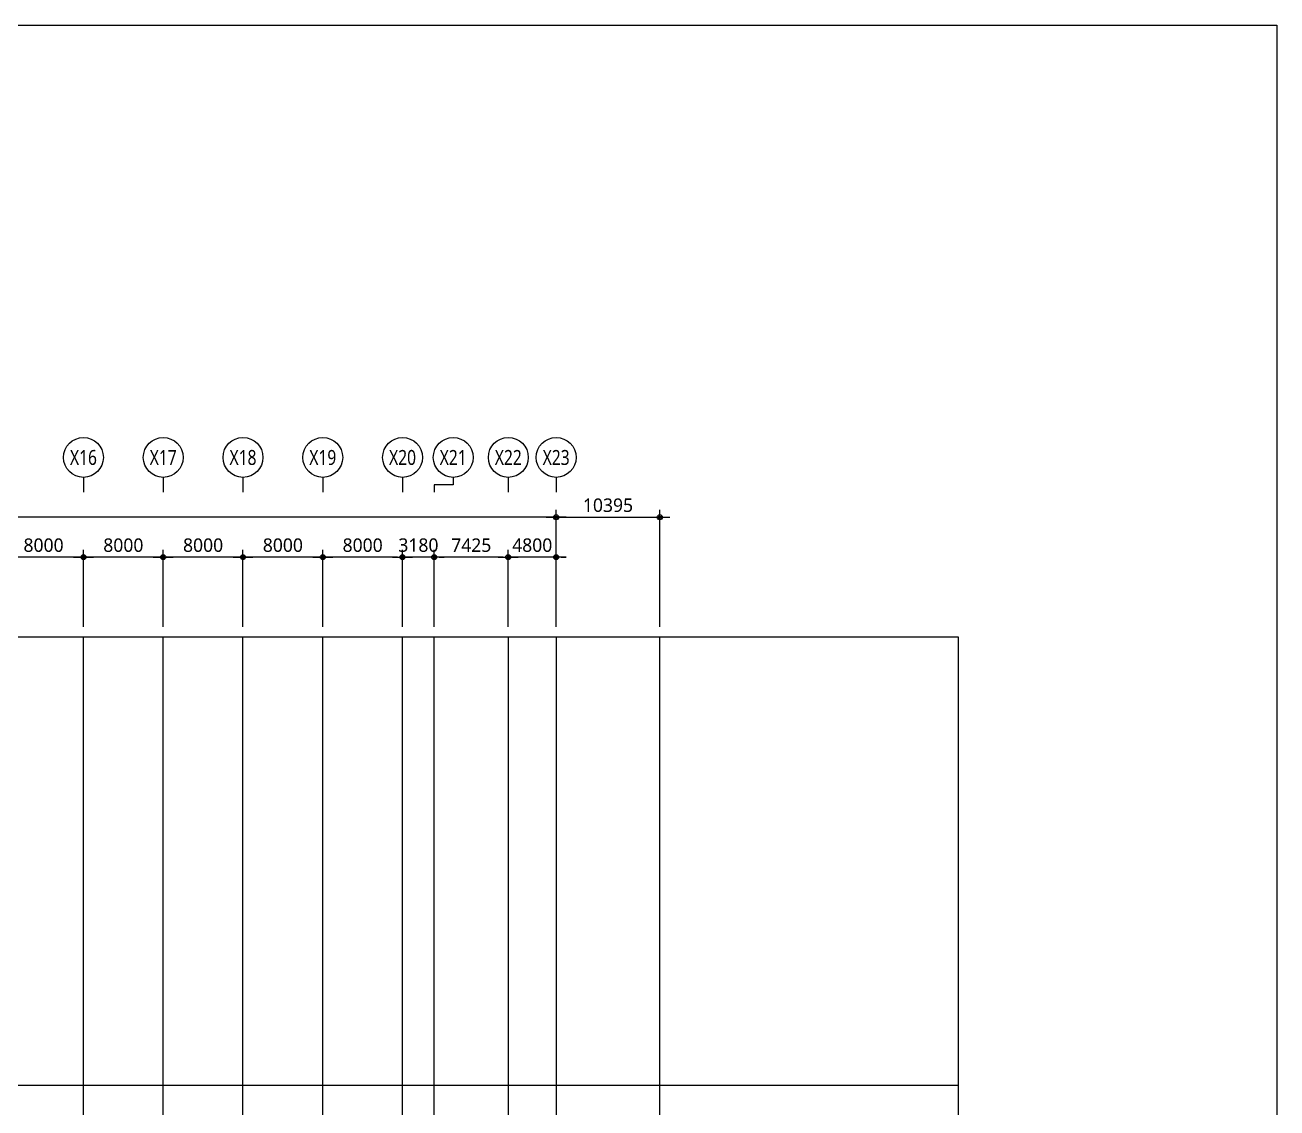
# Model space of a CAD drawing. Header units: millimetres. Extents: x 327808 to 2562540, y -728300 to 402793.
# Drawn here: x 862343 to 987888, y 294243 to 402793 of the extents above; entities that cross this region are included whole.
import ezdxf
from ezdxf.enums import TextEntityAlignment as Align

# ---------------------------------------------------------------- set-up
doc = ezdxf.new("R2010")
doc.units = ezdxf.units.MM
doc.header["$LTSCALE"] = 140
doc.linetypes.add('XS-기초$0$CONTINOUS', pattern=[0])
doc.layers.get('Defpoints').update_dxf_attribs({"color": 145})
for name, color, linetype in [('BUB', 7, 'Continuous'), ('DIM', 7, 'Continuous'), ('XS-기초$0$CEN-P', 14, 'XS-기초$0$CONTINOUS'), ('XS-기초$0$WALL', 11, 'Continuous')]:
    doc.layers.add(name, color=color, linetype=linetype)
doc.layers.add('TEXT', color=3, linetype='Continuous', lineweight=9)
doc.layers.add('XS-기초$0$DEFPOINT', color=144, linetype='Continuous', plot=False)
doc.styles.add('맑은고딕', font='malgun.ttf')
doc.dimstyles.new('DIM_500', dxfattribs={"dimscale": 500, "dimtxt": 2.7, "dimasz": 1, "dimexe": 1.5, "dimexo": 2, "dimgap": 1, "dimtad": 1, "dimdec": 0, "dimzin": 0, "dimdsep": 46, "dimtxsty": '맑은고딕', "dimblk1": 'DIMDOT', "dimblk2": 'DIMDOT', "dimsah": 1, "dimcen": 0.09, "dimdle": 2, "dimclrd": 7, "dimclre": 7, "dimclrt": 3, "dimadec": 0, "dimazin": 0, "dimtfac": 1, "dimtdec": 0, "dimtix": 1, "dimtmove": 2, "dimatfit": 3, "dimldrblk": 'DIMDOT', "dimfxl": 2, "dimtolj": 1, "dimtzin": 0, "dimarcsym": 0})

# ---------------------------------------------------------------- blocks, each defined once
blk = doc.blocks.new('DIMDOT')
at = {"layer": 'DIM', "linetype": 'Continuous'}
blk.add_line((-2, 0), (2, 0), dxfattribs=at)
for radius in [0.5, 0.25]:
    blk.add_circle((0, 0), radius, dxfattribs=at)
blk = doc.blocks.new('*D270')
at = {"layer": 'Defpoints', "color": 0, "transparency": 16777216}
for p in [(767150, 353454), (767150, 341454), (915605, 341454)]:
    blk.add_point(p, dxfattribs=at)
at = {"layer": 'DIM', "color": 7, "lineweight": -2, "transparency": 16777216}
for p, q in [((767150, 342454), (767150, 354204)), ((915605, 342454), (915605, 354204)), ((915105, 353454), (767650, 353454))]:
    blk.add_line(p, q, dxfattribs=at)
at = {"layer": 'DIM', "color": 7, "lineweight": -2, "transparency": 16777216, "xscale": 500, "yscale": 500, "zscale": 500}
for p, rotation in [((767150, 353454), 179.9999999966649), ((915605, 353454), 359.9999999966649)]:
    blk.add_blockref('DIMDOT', p, dxfattribs=dict(at, rotation=rotation))
at = {"layer": 'DIM', "color": 3, "transparency": 16777216, "insert": (841378, 354655), "char_height": 1350, "attachment_point": 5, "rotation": 360, "style": '맑은고딕'}
blk.add_mtext('\\A1;148455', dxfattribs=at)
blk = doc.blocks.new('BUB')
at = {"layer": 'BUB'}
blk.add_line((0, 1500), (0, 0), dxfattribs=at)
blk.add_circle((0, 3500), 2000, dxfattribs=at)
blk = doc.blocks.new('*D274')
at = {"layer": 'Defpoints', "color": 0, "transparency": 16777216}
for p in [(926000, 353454), (915605, 341454), (926000, 341454)]:
    blk.add_point(p, dxfattribs=at)
at = {"layer": 'DIM', "color": 7, "lineweight": -2, "transparency": 16777216}
for p, q in [((915605, 342454), (915605, 354204)), ((926000, 342454), (926000, 354204)), ((916105, 353454), (925500, 353454))]:
    blk.add_line(p, q, dxfattribs=at)
at = {"layer": 'DIM', "color": 7, "lineweight": -2, "transparency": 16777216, "xscale": 500, "yscale": 500, "zscale": 500, "rotation": 180}
blk.add_blockref('DIMDOT', (915605, 353454), dxfattribs=at)
at = {"layer": 'DIM', "color": 7, "lineweight": -2, "transparency": 16777216, "xscale": 500, "yscale": 500, "zscale": 500}
blk.add_blockref('DIMDOT', (926000, 353454), dxfattribs=at)
at = {"layer": 'DIM', "color": 3, "transparency": 16777216, "insert": (920803, 354655), "char_height": 1350, "attachment_point": 5, "style": '맑은고딕'}
blk.add_mtext('\\A1;10395', dxfattribs=at)
blk = doc.blocks.new('*D286')
at = {"layer": 'Defpoints', "color": 0, "transparency": 16777216}
for p in [(860200, 349454), (860200, 341454), (868200, 341454)]:
    blk.add_point(p, dxfattribs=at)
at = {"layer": 'DIM', "color": 7, "lineweight": -2, "transparency": 16777216}
for p, q in [((860200, 342454), (860200, 350204)), ((867700, 349454), (860700, 349454)), ((868200, 342454), (868200, 350204))]:
    blk.add_line(p, q, dxfattribs=at)
at = {"layer": 'DIM', "color": 7, "lineweight": -2, "transparency": 16777216, "xscale": 500, "yscale": 500, "zscale": 500}
for p, rotation in [((860200, 349454), 180.0000000033351), ((868200, 349454), 3.335092202405576e-09)]:
    blk.add_blockref('DIMDOT', p, dxfattribs=dict(at, rotation=rotation))
at = {"layer": 'DIM', "color": 3, "transparency": 16777216, "insert": (864200, 350651), "char_height": 1350, "attachment_point": 5, "rotation": 0, "style": '맑은고딕'}
blk.add_mtext('\\A1;8000', dxfattribs=at)
blk = doc.blocks.new('*D287')
at = {"layer": 'Defpoints', "color": 0, "transparency": 16777216}
for p in [(868200, 349454), (868200, 341454), (876200, 341454)]:
    blk.add_point(p, dxfattribs=at)
at = {"layer": 'DIM', "color": 7, "lineweight": -2, "transparency": 16777216}
for p, q in [((868200, 342454), (868200, 350204)), ((875700, 349454), (868700, 349454)), ((876200, 342454), (876200, 350204))]:
    blk.add_line(p, q, dxfattribs=at)
at = {"layer": 'DIM', "color": 7, "lineweight": -2, "transparency": 16777216, "xscale": 500, "yscale": 500, "zscale": 500}
for p, rotation in [((868200, 349454), 180.0000000033351), ((876200, 349454), 3.335092202405576e-09)]:
    blk.add_blockref('DIMDOT', p, dxfattribs=dict(at, rotation=rotation))
at = {"layer": 'DIM', "color": 3, "transparency": 16777216, "insert": (872200, 350651), "char_height": 1350, "attachment_point": 5, "rotation": 0, "style": '맑은고딕'}
blk.add_mtext('\\A1;8000', dxfattribs=at)
blk = doc.blocks.new('*D288')
at = {"layer": 'Defpoints', "color": 0, "transparency": 16777216}
for p in [(876200, 349454), (876200, 341454), (884200, 341454)]:
    blk.add_point(p, dxfattribs=at)
at = {"layer": 'DIM', "color": 7, "lineweight": -2, "transparency": 16777216}
for p, q in [((876200, 342454), (876200, 350204)), ((883700, 349454), (876700, 349454)), ((884200, 342454), (884200, 350204))]:
    blk.add_line(p, q, dxfattribs=at)
at = {"layer": 'DIM', "color": 7, "lineweight": -2, "transparency": 16777216, "xscale": 500, "yscale": 500, "zscale": 500}
for p, rotation in [((876200, 349454), 180.0000000033351), ((884200, 349454), 3.335092202405576e-09)]:
    blk.add_blockref('DIMDOT', p, dxfattribs=dict(at, rotation=rotation))
at = {"layer": 'DIM', "color": 3, "transparency": 16777216, "insert": (880200, 350651), "char_height": 1350, "attachment_point": 5, "rotation": 0, "style": '맑은고딕'}
blk.add_mtext('\\A1;8000', dxfattribs=at)
blk = doc.blocks.new('*D289')
at = {"layer": 'Defpoints', "color": 0, "transparency": 16777216}
for p in [(884200, 349454), (884200, 341454), (892200, 341454)]:
    blk.add_point(p, dxfattribs=at)
at = {"layer": 'DIM', "color": 7, "lineweight": -2, "transparency": 16777216}
for p, q in [((884200, 342454), (884200, 350204)), ((891700, 349454), (884700, 349454)), ((892200, 342454), (892200, 350204))]:
    blk.add_line(p, q, dxfattribs=at)
at = {"layer": 'DIM', "color": 7, "lineweight": -2, "transparency": 16777216, "xscale": 500, "yscale": 500, "zscale": 500}
for p, rotation in [((884200, 349454), 180.0000000033351), ((892200, 349454), 3.335092202405576e-09)]:
    blk.add_blockref('DIMDOT', p, dxfattribs=dict(at, rotation=rotation))
at = {"layer": 'DIM', "color": 3, "transparency": 16777216, "insert": (888200, 350651), "char_height": 1350, "attachment_point": 5, "rotation": 0, "style": '맑은고딕'}
blk.add_mtext('\\A1;8000', dxfattribs=at)
blk = doc.blocks.new('*D290')
at = {"layer": 'Defpoints', "color": 0, "transparency": 16777216}
for p in [(892200, 349454), (892200, 341454), (900200, 341454)]:
    blk.add_point(p, dxfattribs=at)
at = {"layer": 'DIM', "color": 7, "lineweight": -2, "transparency": 16777216}
for p, q in [((892200, 342454), (892200, 350204)), ((899700, 349454), (892700, 349454)), ((900200, 342454), (900200, 350204))]:
    blk.add_line(p, q, dxfattribs=at)
at = {"layer": 'DIM', "color": 7, "lineweight": -2, "transparency": 16777216, "xscale": 500, "yscale": 500, "zscale": 500}
for p, rotation in [((892200, 349454), 180.0000000033351), ((900200, 349454), 3.335092202405576e-09)]:
    blk.add_blockref('DIMDOT', p, dxfattribs=dict(at, rotation=rotation))
at = {"layer": 'DIM', "color": 3, "transparency": 16777216, "insert": (896200, 350651), "char_height": 1350, "attachment_point": 5, "rotation": 0, "style": '맑은고딕'}
blk.add_mtext('\\A1;8000', dxfattribs=at)
blk = doc.blocks.new('*D291')
at = {"layer": 'Defpoints', "color": 0, "transparency": 16777216}
for p in [(900200, 349454), (900200, 341454), (903380, 341454)]:
    blk.add_point(p, dxfattribs=at)
at = {"layer": 'DIM', "color": 7, "lineweight": -2, "transparency": 16777216}
for p, q in [((899700, 349454), (899200, 349454)), ((900200, 342454), (900200, 350204)), ((903380, 349454), (900200, 349454)), ((903380, 342454), (903380, 350204)), ((903880, 349454), (904380, 349454))]:
    blk.add_line(p, q, dxfattribs=at)
at = {"layer": 'DIM', "color": 7, "lineweight": -2, "transparency": 16777216, "xscale": 500, "yscale": 500, "zscale": 500}
for p, rotation in [((900200, 349454), 3.335053305670289e-09), ((903380, 349454), 180.0000000033351)]:
    blk.add_blockref('DIMDOT', p, dxfattribs=dict(at, rotation=rotation))
at = {"layer": 'DIM', "color": 3, "transparency": 16777216, "insert": (901790, 350655), "char_height": 1350, "attachment_point": 5, "rotation": 0, "style": '맑은고딕'}
blk.add_mtext('\\A1;3180', dxfattribs=at)
blk = doc.blocks.new('*D292')
at = {"layer": 'Defpoints', "color": 0, "transparency": 16777216}
for p in [(903380, 349454), (903380, 341454), (910805, 341454)]:
    blk.add_point(p, dxfattribs=at)
at = {"layer": 'DIM', "color": 7, "lineweight": -2, "transparency": 16777216}
for p, q in [((903380, 342454), (903380, 350204)), ((910305, 349454), (903880, 349454)), ((910805, 342454), (910805, 350204))]:
    blk.add_line(p, q, dxfattribs=at)
at = {"layer": 'DIM', "color": 7, "lineweight": -2, "transparency": 16777216, "xscale": 500, "yscale": 500, "zscale": 500}
for p, rotation in [((903380, 349454), 180.0000000033351), ((910805, 349454), 3.335092202405576e-09)]:
    blk.add_blockref('DIMDOT', p, dxfattribs=dict(at, rotation=rotation))
at = {"layer": 'DIM', "color": 3, "transparency": 16777216, "insert": (907093, 350651), "char_height": 1350, "attachment_point": 5, "rotation": 0, "style": '맑은고딕'}
blk.add_mtext('\\A1;7425', dxfattribs=at)
blk = doc.blocks.new('*D293')
at = {"layer": 'Defpoints', "color": 0, "transparency": 16777216}
for p in [(910805, 349454), (910805, 341454), (915605, 341454)]:
    blk.add_point(p, dxfattribs=at)
at = {"layer": 'DIM', "color": 7, "lineweight": -2, "transparency": 16777216}
for p, q in [((910305, 349454), (909805, 349454)), ((910805, 342454), (910805, 350204)), ((915605, 349454), (910805, 349454)), ((915605, 342454), (915605, 350204)), ((916105, 349454), (916605, 349454))]:
    blk.add_line(p, q, dxfattribs=at)
at = {"layer": 'DIM', "color": 7, "lineweight": -2, "transparency": 16777216, "xscale": 500, "yscale": 500, "zscale": 500}
for p, rotation in [((910805, 349454), 3.335053305670289e-09), ((915605, 349454), 180.0000000033351)]:
    blk.add_blockref('DIMDOT', p, dxfattribs=dict(at, rotation=rotation))
at = {"layer": 'DIM', "color": 3, "transparency": 16777216, "insert": (913205, 350651), "char_height": 1350, "attachment_point": 5, "rotation": 0, "style": '맑은고딕'}
blk.add_mtext('\\A1;4800', dxfattribs=at)

msp = doc.modelspace()

# ---------------------------------------------------------------- linework, layer by layer
at = {"layer": 'BUB'}
msp.add_lwpolyline([(905280.4, 357453.9), (905280.4, 356703.9), (903380.4, 356703.9), (903380.4, 355953.9)], dxfattribs=at)
msp.add_circle((905280.4, 359453.9), 2000, dxfattribs=at)
at = {"layer": 'XS-기초$0$CEN-P'}
for p, q in [((868200.4, 279863.9), (868200.4, 341453.9)), ((876200.4, 278863.9), (876200.4, 341453.9)), ((884200.4, 223613.9), (884200.4, 341453.9)), ((892200.4, 223613.9), (892200.4, 341453.9)), ((900200.4, 146453.9), (900200.4, 341453.9)), ((903380.4, 215623.9), (903380.4, 341453.9)), ((910805.4, 341453.9), (910805.4, 216793.9)), ((915605.4, 341453.9), (915605.4, 215988.9)), ((926000.4, 215988.9), (926000.4, 341453.9)), ((828655.4, 296538.9), (955930.4, 296538.9))]:
    msp.add_line(p, q, dxfattribs=at)
at = {"layer": 'XS-기초$0$DEFPOINT'}
msp.add_lwpolyline([(731950.4, 146453.9), (731950.4, 341453.9), (955930.4, 341453.9), (955930.4, 146453.9)], close=True, dxfattribs=at)
at = {"layer": 'XS-기초$0$WALL'}
msp.add_lwpolyline([(987888.1, 110176.4), (685509.1, 110176.4), (685509.1, 402793.4), (987888.1, 402793.4)], close=True, dxfattribs=at)

# ---------------------------------------------------------------- block references
at = {"layer": 'BUB'}
for p in [(868200.4, 355953.9), (876200.4, 355953.9), (884200.4, 355953.9), (892200.4, 355953.9), (900200.4, 355953.9), (910805.4, 355953.9), (915605.4, 355953.9)]:
    msp.add_blockref('BUB', p, dxfattribs=at)

# ---------------------------------------------------------------- texts
at = {"layer": 'TEXT', "style": '맑은고딕', "width": 0.8}
for s, p in [('X16', (868200.4, 359447.9)), ('X17', (876200.4, 359447.9)), ('X18', (884200.4, 359447.9)), ('X19', (892200.4, 359447.9)), ('X20', (900200.4, 359447.9)), ('X21', (905280.4, 359447.9)), ('X22', (910805.4, 359447.9)), ('X23', (915605.4, 359447.9))]:
    msp.add_text(s, height=1500, dxfattribs=at).set_placement(p, align=Align.MIDDLE_CENTER)

# ---------------------------------------------------------------- dimensions: what is measured, and where the dimension line sits
at = {"layer": 'DIM'}
for base, p1, p2, angle, picture, middle in [((767150.4, 353453.9), (915605.4, 341453.9), (767150.4, 341453.9), 180, '*D270', (841377.9, 354655.5)), ((926000.4, 353453.9), (915605.4, 341453.9), (926000.4, 341453.9), 0, '*D274', (920802.9, 354655.5)), ((860200.4, 349453.9), (868200.4, 341453.9), (860200.4, 341453.9), 180, '*D286', (864200.4, 350651.4)), ((868200.4, 349453.9), (876200.4, 341453.9), (868200.4, 341453.9), 180, '*D287', (872200.4, 350651.4)), ((876200.4, 349453.9), (884200.4, 341453.9), (876200.4, 341453.9), 180, '*D288', (880200.4, 350651.4)), ((884200.4, 349453.9), (892200.4, 341453.9), (884200.4, 341453.9), 180, '*D289', (888200.4, 350651.4)), ((892200.4, 349453.9), (900200.4, 341453.9), (892200.4, 341453.9), 180, '*D290', (896200.4, 350651.4)), ((900200.4, 349453.9), (903380.4, 341453.9), (900200.4, 341453.9), 180, '*D291', (901790.4, 350655.5)), ((903380.4, 349453.9), (910805.4, 341453.9), (903380.4, 341453.9), 180, '*D292', (907092.9, 350651.4)), ((910805.4, 349453.9), (915605.4, 341453.9), (910805.4, 341453.9), 180, '*D293', (913205.4, 350651.4))]:
    dim = msp.add_linear_dim(base=base, p1=p1, p2=p2, angle=angle, dimstyle='DIM_500', dxfattribs=at)
    dim.commit()
    dim.dimension.update_dxf_attribs({"geometry": picture, "text_midpoint": middle})

doc.saveas('drawing.dxf')
